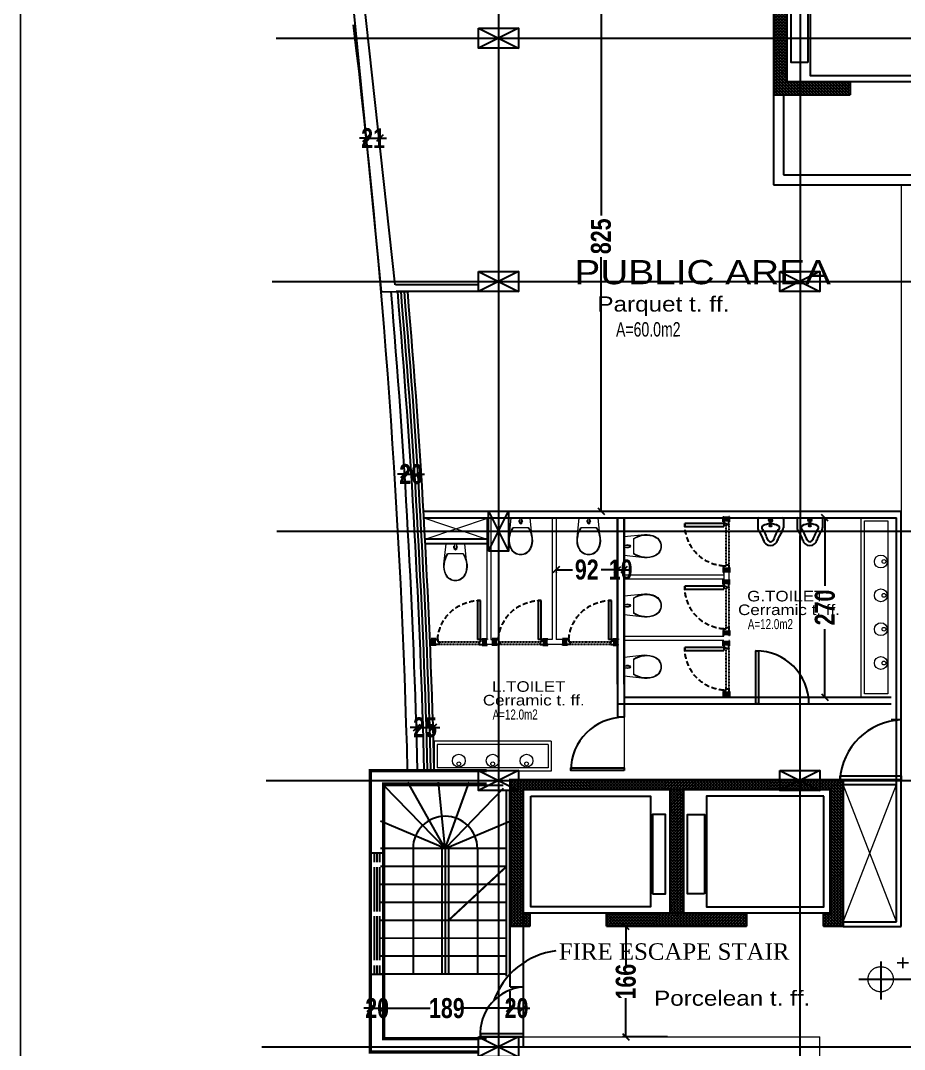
# Model space of a CAD drawing. Extents: x 285329 to 658348, y -83126 to -16980.
# Drawn here: x 349471 to 350798, y -40977 to -39432 of the extents above; entities that cross this region are included whole.
import ezdxf

# ---------------------------------------------------------------- set-up
doc = ezdxf.new("R2010")
doc.units = 0
doc.linetypes.add('CENTER2', pattern=[1.125, 0.75, -0.125, 0.125, -0.125])
doc.linetypes.add('HIDDEN', pattern=[0.375, 0.25, -0.125])
doc.layers.get('0').update_dxf_attribs({"linetype": 'CONTINUOUS'})
doc.layers.get('DEFPOINTS').update_dxf_attribs({"color": 9, "linetype": 'CONTINUOUS'})
for name, color, linetype, lineweight in [('02 wall', 3, 'CONTINUOUS', 60), ('A-text finishing', 6, 'CONTINUOUS', 13), ('A-text function', 30, 'CONTINUOUS', 20), ('AXIS CIRCLE', 10, 'CENTER2', 20), ('VIS', 8, 'CONTINUOUS', 18)]:
    doc.layers.add(name, color=color, linetype=linetype, lineweight=lineweight)
for name, color, linetype in [('03-DOOR', 1, 'CONTINUOUS'), ('04-FURN', 6, 'CONTINUOUS'), ('04-SANITARY', 1, 'CONTINUOUS'), ('AXIS', 1, 'CONTINUOUS'), ('COLUMN', 5, 'CONTINUOUS'), ('FURNITURE', 4, 'CONTINUOUS'), ('TEXT', 3, 'CONTINUOUS'), ('WALL', 7, 'CONTINUOUS'), ('WALL1', 2, 'CONTINUOUS')]:
    doc.layers.add(name, color=color, linetype=linetype)
doc.styles.add('ARIAL', font='BOD_CB.TTF', dxfattribs={"width": 1.2})
doc.styles.add('CITYBLUEPRINT', font='cityb___.ttf', dxfattribs={"width": 0.8})
doc.styles.get("Standard").update_dxf_attribs({"font": 'sanss___.ttf', "height": 15})
doc.styles.add('style2', font='romantic.ttf', dxfattribs={"height": 50})
doc.dimstyles.new('50', dxfattribs={"dimtxt": 30, "dimasz": 10, "dimexe": 5, "dimexo": 6, "dimgap": 5, "dimtad": 0, "dimdec": 0, "dimdsep": 46, "dimtxsty": 'CITYBLUEPRINT', "dimblk1": 'OBLIQUE', "dimblk2": 'OBLIQUE', "dimsah": 1, "dimcen": 0.05, "dimdle": 0.03, "dimclre": 22, "dimclrt": 7, "dimadec": 0, "dimazin": 0, "dimtfac": 1, "dimtdec": 0, "dimtix": 1, "dimtmove": 0, "dimatfit": 3, "dimldrblk": 'OBLIQUE', "dimfxl": 1, "dimtolj": 1, "dimtzin": 0, "dimarcsym": 0})

# ---------------------------------------------------------------- blocks, each defined once
blk = doc.blocks.new('COLUMN')
at = {"layer": 'AXIS'}
for p, q in [((236924.7, -9644.3), (236984.7, -9674.3)), ((236984.7, -9644.3), (236924.7, -9674.3))]:
    blk.add_line(p, q, dxfattribs=at)
at = {"layer": 'COLUMN'}
blk.add_lwpolyline([(236924.7, -9644.3), (236984.7, -9644.3), (236984.7, -9674.3), (236924.7, -9674.3)], close=True, dxfattribs=at)
blk = doc.blocks.new('cbcb')
at = {"layer": 'AXIS'}
for p, q in [((327577.9, -10741.6), (327577.9, -14318.5)), ((328031, -10741.7), (328030.4, -14326.1)), ((327244.3, -11089.2), (329572, -11089.2)), ((327238.2, -11454.5), (329573.7, -11454.5)), ((327245.1, -11829.3), (329572, -11829.3)), ((327229.2, -12204), (329570.3, -12204)), ((327222.6, -12603.7), (329572, -12603.7))]:
    blk.add_line(p, q, dxfattribs=at)
at = {"layer": 'WALL', "linetype": 'Continuous'}
for p in [(90623.2, -1429.9), (90623.2, -1795.2), (91075.7, -1795.2), (90623.2, -2544.7), (91076, -2544.7), (90623.2, -2944.4)]:
    blk.add_blockref('COLUMN', p, dxfattribs=at)
at = {"layer": 'WALL', "linetype": 'Continuous', "rotation": 90}
blk.add_blockref('COLUMN', (317918.7, -248784), dxfattribs=at)
blk = doc.blocks.new('_Oblique')
at = {"color": 0, "lineweight": -2}
blk.add_line((-0.5, -0.5), (0.5, 0.5), dxfattribs=at)
blk = doc.blocks.new('*D2491')
at = {"layer": 'DEFPOINTS', "color": 0, "linetype": 'Continuous', "lineweight": 5, "transparency": 16777216}
for p in [(350346, -39343.1), (350342.9, -40168.3), (350342.9, -40168.3)]:
    blk.add_point(p, dxfattribs=at)
at = {"layer": 'VIS', "color": 22, "linetype": 'Continuous', "lineweight": -2, "transparency": 16777216}
for p, q in [((350340, -39343.1), (350337.9, -39343.1)), ((350336.9, -40168.3), (350337.9, -40168.3))]:
    blk.add_line(p, q, dxfattribs=at)
at = {"layer": 'VIS', "color": 0, "linetype": 'Continuous', "lineweight": -2, "transparency": 16777216}
for p, q in [((350342.9, -39343.1), (350342.9, -39724.4)), ((350342.9, -40168.4), (350342.9, -39787))]:
    blk.add_line(p, q, dxfattribs=at)
at = {"layer": 'VIS', "color": 0, "linetype": 'Continuous', "lineweight": -2, "transparency": 16777216, "xscale": 10, "yscale": 10, "zscale": 10}
for p, rotation in [((350342.9, -39343.1), 90), ((350342.9, -40168.3), 270)]:
    blk.add_blockref('_Oblique', p, dxfattribs=dict(at, rotation=rotation))
at = {"layer": 'VIS', "color": 7, "linetype": 'Continuous', "lineweight": 5, "transparency": 16777216, "insert": (350342.9, -39755.7), "char_height": 30, "attachment_point": 5, "rotation": 90, "style": 'CITYBLUEPRINT'}
blk.add_mtext('\\A1;825', dxfattribs=at)
blk = doc.blocks.new('*D2508')
at = {"layer": 'DEFPOINTS', "color": 0, "linetype": 'Continuous', "lineweight": 5, "transparency": 16777216}
for p in [(350010.9, -39608.3), (349990.3, -39619.7), (350010.9, -39617.4)]:
    blk.add_point(p, dxfattribs=at)
at = {"layer": 'VIS', "color": 0, "linetype": 'Continuous', "lineweight": -2, "transparency": 16777216}
for p, q in [((349990.3, -39608.3), (349980.3, -39608.3)), ((349990.3, -39608.3), (350010.9, -39608.3)), ((350010.9, -39608.3), (350020.9, -39608.3))]:
    blk.add_line(p, q, dxfattribs=at)
at = {"layer": 'VIS', "color": 22, "linetype": 'Continuous', "lineweight": -2, "transparency": 16777216}
for p, q in [((349990.3, -39613.7), (349990.3, -39603.3)), ((350010.9, -39611.4), (350010.9, -39603.3))]:
    blk.add_line(p, q, dxfattribs=at)
at = {"layer": 'VIS', "color": 0, "linetype": 'Continuous', "lineweight": -2, "transparency": 16777216, "xscale": 10, "yscale": 10, "zscale": 10}
blk.add_blockref('_Oblique', (349990.3, -39608.3), dxfattribs=at)
at = {"layer": 'VIS', "color": 0, "linetype": 'Continuous', "lineweight": -2, "transparency": 16777216, "xscale": 10, "yscale": 10, "zscale": 10, "rotation": 180}
blk.add_blockref('_Oblique', (350010.9, -39608.3), dxfattribs=at)
at = {"layer": 'VIS', "color": 7, "linetype": 'Continuous', "lineweight": 5, "transparency": 16777216, "insert": (350000.6, -39608.3), "char_height": 30, "attachment_point": 5, "style": 'CITYBLUEPRINT'}
blk.add_mtext('\\A1;21', dxfattribs=at)
blk = doc.blocks.new('*D2511')
at = {"layer": 'DEFPOINTS', "color": 0, "linetype": 'Continuous', "lineweight": 5, "transparency": 16777216}
for p in [(350047.5, -40112.4), (350067.9, -40111.1), (350067.9, -40112.9)]:
    blk.add_point(p, dxfattribs=at)
at = {"layer": 'VIS', "color": 0, "linetype": 'Continuous', "lineweight": -2, "transparency": 16777216}
for p, q in [((350047.5, -40112.9), (350037.5, -40112.9)), ((350047.5, -40112.9), (350067.9, -40112.9)), ((350067.9, -40112.9), (350077.9, -40112.9))]:
    blk.add_line(p, q, dxfattribs=at)
at = {"layer": 'VIS', "color": 22, "linetype": 'Continuous', "lineweight": -2, "transparency": 16777216}
for p, q in [((350047.5, -40118.4), (350047.5, -40117.9)), ((350067.9, -40117.1), (350067.9, -40117.9))]:
    blk.add_line(p, q, dxfattribs=at)
at = {"layer": 'VIS', "color": 0, "linetype": 'Continuous', "lineweight": -2, "transparency": 16777216, "xscale": 10, "yscale": 10, "zscale": 10}
blk.add_blockref('_Oblique', (350047.5, -40112.9), dxfattribs=at)
at = {"layer": 'VIS', "color": 0, "linetype": 'Continuous', "lineweight": -2, "transparency": 16777216, "xscale": 10, "yscale": 10, "zscale": 10, "rotation": 180}
blk.add_blockref('_Oblique', (350067.9, -40112.9), dxfattribs=at)
at = {"layer": 'VIS', "color": 7, "linetype": 'Continuous', "lineweight": 5, "transparency": 16777216, "insert": (350057.7, -40112.9), "char_height": 30, "attachment_point": 5, "style": 'CITYBLUEPRINT'}
blk.add_mtext('\\A1;20', dxfattribs=at)
blk = doc.blocks.new('*D2513')
at = {"layer": 'DEFPOINTS', "color": 0, "linetype": 'Continuous', "lineweight": 5, "transparency": 16777216}
for p in [(350091.1, -40493.2), (350066.1, -40505.3), (350091.1, -40504.5)]:
    blk.add_point(p, dxfattribs=at)
at = {"layer": 'VIS', "color": 0, "linetype": 'Continuous', "lineweight": -2, "transparency": 16777216}
for p, q in [((350066.1, -40493.2), (350056.1, -40493.2)), ((350066.1, -40493.2), (350091.1, -40493.2)), ((350091.1, -40493.2), (350101.1, -40493.2))]:
    blk.add_line(p, q, dxfattribs=at)
at = {"layer": 'VIS', "color": 22, "linetype": 'Continuous', "lineweight": -2, "transparency": 16777216}
for p, q in [((350066.1, -40499.3), (350066.1, -40488.2)), ((350091.1, -40498.5), (350091.1, -40488.2))]:
    blk.add_line(p, q, dxfattribs=at)
at = {"layer": 'VIS', "color": 0, "linetype": 'Continuous', "lineweight": -2, "transparency": 16777216, "xscale": 10, "yscale": 10, "zscale": 10}
blk.add_blockref('_Oblique', (350066.1, -40493.2), dxfattribs=at)
at = {"layer": 'VIS', "color": 0, "linetype": 'Continuous', "lineweight": -2, "transparency": 16777216, "xscale": 10, "yscale": 10, "zscale": 10, "rotation": 180}
blk.add_blockref('_Oblique', (350091.1, -40493.2), dxfattribs=at)
at = {"layer": 'VIS', "color": 7, "linetype": 'Continuous', "lineweight": 5, "transparency": 16777216, "insert": (350078.6, -40493.2), "char_height": 30, "attachment_point": 5, "style": 'CITYBLUEPRINT'}
blk.add_mtext('\\A1;25', dxfattribs=at)
blk = doc.blocks.new('*D2516')
at = {"layer": 'DEFPOINTS', "color": 0, "linetype": 'Continuous', "lineweight": 5, "transparency": 16777216}
for p in [(349996.9, -40923.6), (350016.7, -40914.9), (350016.7, -40923.6)]:
    blk.add_point(p, dxfattribs=at)
at = {"layer": 'VIS', "color": 22, "linetype": 'Continuous', "lineweight": -2, "transparency": 16777216}
for p, q in [((349996.9, -40917.6), (349996.9, -40909.9)), ((350016.7, -40917.6), (350016.7, -40909.9))]:
    blk.add_line(p, q, dxfattribs=at)
at = {"layer": 'VIS', "color": 0, "linetype": 'Continuous', "lineweight": -2, "transparency": 16777216}
for p, q in [((349996.9, -40914.9), (349986.9, -40914.9)), ((349996.9, -40914.9), (350016.7, -40914.9)), ((350016.7, -40914.9), (350026.7, -40914.9))]:
    blk.add_line(p, q, dxfattribs=at)
at = {"layer": 'VIS', "color": 0, "linetype": 'Continuous', "lineweight": -2, "transparency": 16777216, "xscale": 10, "yscale": 10, "zscale": 10}
blk.add_blockref('_Oblique', (349996.9, -40914.9), dxfattribs=at)
at = {"layer": 'VIS', "color": 0, "linetype": 'Continuous', "lineweight": -2, "transparency": 16777216, "xscale": 10, "yscale": 10, "zscale": 10, "rotation": 180}
blk.add_blockref('_Oblique', (350016.7, -40914.9), dxfattribs=at)
at = {"layer": 'VIS', "color": 7, "linetype": 'Continuous', "lineweight": 5, "transparency": 16777216, "insert": (350006.8, -40914.9), "char_height": 30, "attachment_point": 5, "style": 'CITYBLUEPRINT'}
blk.add_mtext('\\A1;20', dxfattribs=at)
blk = doc.blocks.new('*D2517')
at = {"layer": 'DEFPOINTS', "color": 0, "linetype": 'Continuous', "lineweight": 5, "transparency": 16777216}
for p in [(350206.1, -40883.1), (350016.7, -40923.6), (350206.1, -40914.9)]:
    blk.add_point(p, dxfattribs=at)
at = {"layer": 'VIS', "color": 22, "linetype": 'Continuous', "lineweight": -2, "transparency": 16777216}
for p, q in [((350206.1, -40889.1), (350206.1, -40919.9)), ((350016.7, -40917.6), (350016.7, -40909.9))]:
    blk.add_line(p, q, dxfattribs=at)
at = {"layer": 'VIS', "color": 0, "linetype": 'Continuous', "lineweight": -2, "transparency": 16777216}
for p, q in [((350016.6, -40914.9), (350086.3, -40914.9)), ((350206.1, -40914.9), (350136.4, -40914.9))]:
    blk.add_line(p, q, dxfattribs=at)
at = {"layer": 'VIS', "color": 0, "linetype": 'Continuous', "lineweight": -2, "transparency": 16777216, "xscale": 10, "yscale": 10, "zscale": 10, "rotation": 180}
blk.add_blockref('_Oblique', (350016.7, -40914.9), dxfattribs=at)
at = {"layer": 'VIS', "color": 0, "linetype": 'Continuous', "lineweight": -2, "transparency": 16777216, "xscale": 10, "yscale": 10, "zscale": 10}
blk.add_blockref('_Oblique', (350206.1, -40914.9), dxfattribs=at)
at = {"layer": 'VIS', "color": 7, "linetype": 'Continuous', "lineweight": 5, "transparency": 16777216, "insert": (350111.4, -40914.9), "char_height": 30, "attachment_point": 5, "style": 'CITYBLUEPRINT'}
blk.add_mtext('\\A1;189', dxfattribs=at)
blk = doc.blocks.new('*D2518')
at = {"layer": 'DEFPOINTS', "color": 0, "linetype": 'Continuous', "lineweight": 5, "transparency": 16777216}
for p in [(350206.1, -40883.1), (350226.1, -40883.1), (350226.1, -40914.9)]:
    blk.add_point(p, dxfattribs=at)
at = {"layer": 'VIS', "color": 22, "linetype": 'Continuous', "lineweight": -2, "transparency": 16777216}
for p, q in [((350206.1, -40889.1), (350206.1, -40919.9)), ((350226.1, -40889.1), (350226.1, -40919.9))]:
    blk.add_line(p, q, dxfattribs=at)
at = {"layer": 'VIS', "color": 0, "linetype": 'Continuous', "lineweight": -2, "transparency": 16777216}
for p, q in [((350206.1, -40914.9), (350196.1, -40914.9)), ((350206.1, -40914.9), (350226.1, -40914.9)), ((350226.1, -40914.9), (350236.1, -40914.9))]:
    blk.add_line(p, q, dxfattribs=at)
at = {"layer": 'VIS', "color": 0, "linetype": 'Continuous', "lineweight": -2, "transparency": 16777216, "xscale": 10, "yscale": 10, "zscale": 10}
blk.add_blockref('_Oblique', (350206.1, -40914.9), dxfattribs=at)
at = {"layer": 'VIS', "color": 0, "linetype": 'Continuous', "lineweight": -2, "transparency": 16777216, "xscale": 10, "yscale": 10, "zscale": 10, "rotation": 180}
blk.add_blockref('_Oblique', (350226.1, -40914.9), dxfattribs=at)
at = {"layer": 'VIS', "color": 7, "linetype": 'Continuous', "lineweight": 5, "transparency": 16777216, "insert": (350216.1, -40914.9), "char_height": 30, "attachment_point": 5, "style": 'CITYBLUEPRINT'}
blk.add_mtext('\\A1;20', dxfattribs=at)
blk = doc.blocks.new('uyu')
at = {"layer": 'AXIS'}
h = blk.add_hatch(dxfattribs=at)
h.set_pattern_fill('ANSI37', color=256, style=0)
h.paths.add_polyline_path([(334939.2, -40599.4), (334939.2, -40799.5), (334939.2, -40819.5), (334969.2, -40819.5), (334969.2, -40799.5), (334959.2, -40799.5), (334959.2, -40614.4), (335419.7, -40614.4), (335419.7, -40799.5), (335409.7, -40799.5), (335409.7, -40819.5), (335439.7, -40819.5), (335439.7, -40599.4), (335404.7, -40599.4)])
h.paths.add_polyline_path([(335179.6, -40799.5), (335200, -40799.5), (335200, -40614.4), (335179.6, -40614.4)], flags=17)
h.paths.add_polyline_path([(335294.7, -40819.5), (335294.7, -40799.5), (335083.7, -40799.5), (335083.7, -40819.5)], flags=17)
at = {"layer": 'FURNITURE'}
for p, q in [((335083.7, -40799.5), (334969.2, -40799.5)), ((335409.7, -40799.5), (335294.7, -40799.5))]:
    blk.add_line(p, q, dxfattribs=at)
at = {"layer": 'FURNITURE', "ltscale": 3}
for points in [[(334970.6, -40623.9), (335150.3, -40623.9), (335150.3, -40790.4), (334970.6, -40790.4)], [(335410.3, -40623.9), (335234.6, -40623.9), (335234.6, -40790.4), (335410.3, -40790.4)], [(335153.2, -40770.5), (335173, -40770.5), (335173, -40651.6), (335153.2, -40651.6)], [(335231.2, -40770.5), (335205.9, -40770.5), (335205.9, -40651.6), (335231.2, -40651.6)]]:
    blk.add_lwpolyline(points, close=True, dxfattribs=at)
at = {"layer": 'WALL', "ltscale": 3}
blk.add_line((334964.2, -40599.4), (335344.7, -40599.4), dxfattribs=at)
blk.add_line((334964.2, -40599.4), (335344.7, -40599.4), dxfattribs=at)
blk.add_line((334964.2, -40599.4), (335344.7, -40599.4), dxfattribs=at)
at = {"layer": 'WALL', "linetype": 'Continuous', "const_width": 3}
for points in [[(334939.2, -40799.5), (334939.2, -40799.5), (334939.2, -40599.4), (335404.7, -40599.4)], [(334964.2, -40599.4), (335344.7, -40599.4)], [(334964.2, -40599.4), (335344.7, -40599.4)], [(335404.7, -40599.4), (335439.7, -40599.4), (335439.7, -40819.5), (335409.7, -40819.5)], [(334969.2, -40819.5), (334939.2, -40819.5), (334939.2, -40614.4)], [(334959.2, -40614.4), (334959.2, -40799.5)], [(334959.2, -40614.4), (335419.7, -40614.4), (335419.7, -40799.5), (335409.7, -40799.5)], [(334969.2, -40799.5), (334959.2, -40799.5), (334959.2, -40614.4)], [(335179.6, -40614.4), (335179.6, -40799.5)], [(335200, -40614.4), (335200, -40799.5)], [(334959.2, -40799.5), (334969.2, -40799.5)], [(334969.2, -40799.5), (334969.2, -40819.5)], [(335294.7, -40799.5), (335083.7, -40799.5)], [(335083.7, -40799.5), (335083.7, -40819.5)], [(335294.7, -40799.5), (335294.7, -40819.5)], [(335409.7, -40799.5), (335409.7, -40819.5)], [(335419.7, -40799.5), (335409.7, -40799.5), (335409.7, -40819.5)], [(335294.7, -40819.5), (335083.7, -40819.5)]]:
    blk.add_lwpolyline(points, dxfattribs=at)
blk = doc.blocks.new('huy')
at = {"layer": 'AXIS'}
h = blk.add_hatch(dxfattribs=at)
h.set_pattern_fill('ANSI37', color=256, style=0)
h.set_pattern_definition([(45, (-12919.7087, 458.9356), (-2.24506403, 2.24506403), []), (135, (-12919.7087, 458.9356), (-2.24506403, -2.24506403), [])])
h.paths.add_polyline_path([(322259.9, -40340.6), (322280.3, -40340.6), (322280.3, -40155.5), (322259.9, -40155.5)], flags=17)
h.paths.add_polyline_path([(322259.9, -40340.6), (322259.9, -40360.6), (322375, -40360.6), (322375, -40340.6)])
h.paths.add_polyline_path([(322259.9, -40140.5), (322259.9, -40155.5), (322500, -40155.5), (322500, -40340.6), (322490, -40340.6), (322490, -40360.6), (322520, -40360.6), (322520, -40140.5)])
at = {"layer": 'FURNITURE'}
blk.add_line((322490, -40340.6), (322375, -40340.6), dxfattribs=at)
at = {"layer": 'FURNITURE', "ltscale": 3}
for points in [[(322490.6, -40165), (322314.9, -40165), (322314.9, -40331.4), (322490.6, -40331.4)], [(322311.5, -40311.6), (322286.2, -40311.6), (322286.2, -40192.7), (322311.5, -40192.7)]]:
    blk.add_lwpolyline(points, close=True, dxfattribs=at)
at = {"layer": 'WALL', "ltscale": 3}
blk.add_line((322259.9, -40140.5), (322425, -40140.5), dxfattribs=at)
blk.add_line((322259.9, -40140.5), (322425, -40140.5), dxfattribs=at)
blk.add_line((322259.9, -40140.5), (322425, -40140.5), dxfattribs=at)
at = {"layer": 'WALL', "linetype": 'Continuous', "const_width": 3}
for points in [[(322375, -40360.6), (322259.9, -40360.6), (322259.9, -40140.5), (322485, -40140.5)], [(322259.9, -40140.5), (322425, -40140.5)], [(322259.9, -40140.5), (322425, -40140.5)], [(322485, -40140.5), (322520, -40140.5), (322520, -40360.6), (322490, -40360.6)], [(322490, -40340.6), (322500, -40340.6), (322500, -40155.5), (322280.3, -40155.5), (322280.3, -40340.6), (322375, -40340.6)], [(322375, -40340.6), (322375, -40360.6)], [(322490, -40340.6), (322490, -40360.6)], [(322500, -40340.6), (322490, -40340.6), (322490, -40360.6)]]:
    blk.add_lwpolyline(points, dxfattribs=at)
blk = doc.blocks.new('*D2735')
at = {"layer": 'DEFPOINTS', "color": 0, "linetype": 'Continuous', "lineweight": 5, "transparency": 16777216}
for p in [(350380.2, -40792), (350448.8, -40792), (350448.8, -40958)]:
    blk.add_point(p, dxfattribs=at)
at = {"layer": 'VIS', "color": 22, "linetype": 'Continuous', "lineweight": -2, "transparency": 16777216}
for p, q in [((350442.8, -40792), (350375.2, -40792)), ((350442.8, -40958), (350375.2, -40958))]:
    blk.add_line(p, q, dxfattribs=at)
at = {"layer": 'VIS', "color": 0, "linetype": 'Continuous', "lineweight": -2, "transparency": 16777216}
for p, q in [((350380.2, -40791.9), (350380.2, -40850.2)), ((350380.2, -40958), (350380.2, -40899.8))]:
    blk.add_line(p, q, dxfattribs=at)
at = {"layer": 'VIS', "color": 0, "linetype": 'Continuous', "lineweight": -2, "transparency": 16777216, "xscale": 10, "yscale": 10, "zscale": 10}
for p, rotation in [((350380.2, -40792), 90), ((350380.2, -40958), 270)]:
    blk.add_blockref('_Oblique', p, dxfattribs=dict(at, rotation=rotation))
at = {"layer": 'VIS', "color": 7, "linetype": 'Continuous', "lineweight": 5, "transparency": 16777216, "insert": (350380.2, -40875), "char_height": 30, "attachment_point": 5, "rotation": 90, "style": 'CITYBLUEPRINT'}
blk.add_mtext('\\A1;166', dxfattribs=at)
blk = doc.blocks.new('WC B Outlet 10_2')
at = {"layer": '04-SANITARY', "linetype": 'Continuous', "lineweight": 18}
for p, q in [((2, 253), (34, 560)), ((34, 560), (316, 560)), ((150, 560), (150, 555)), ((150, 555), (200, 555)), ((155, 485), (195, 485)), ((161, 555), (161, 485)), ((189, 555), (189, 485)), ((200, 555), (200, 560)), ((348, 253), (316, 560)), ((293, 413), (57, 413))]:
    blk.add_line(p, q, dxfattribs=at)
for centre, radius, start, end in [((175, 509), 25, 126.86, 233.14), ((175, 485), 20, 180, 360), ((175, 509), 25, 306.86, 53.14)]:
    blk.add_arc(centre, radius, start, end, dxfattribs=at)
for centre, major_axis, start_param, end_param in [((367, 214), (0, 372), 1.00489, 1.464054), ((367, 214), (0, 365), 0.991054, 1.464054), ((-17, 214), (0, 365), 4.819131, 5.292131), ((-17, 214), (0, 372), 4.819131, 5.278295), ((290, 222), (0, 295), 1.464055, 2.031139), ((290, 222), (0, 287), 1.464055, 2.031139), ((60, 222), (0, 287), 4.252047, 4.819131), ((60, 222), (0, 295), 4.252047, 4.819131), ((175, 164), (0, 164), 2.031139, 3.141593), ((175, 164), (0, 156), 2.031139, 3.141593), ((175, 164), (0, 156), 3.141593, 4.252047), ((175, 164), (0, 164), 3.141593, 4.252046), ((175, 164), (0, 164), 3.141593, 4.252046)]:
    blk.add_ellipse(centre, major_axis=major_axis, ratio=0.985488, start_param=start_param, end_param=end_param, dxfattribs=at)
blk = doc.blocks.new('pporte ce')
at = {"layer": '03-DOOR'}
for p, q in [((8.7, 7.5), (8.7, 65.8)), ((8.7, 65.8), (13.3, 65.8)), ((13.3, 65.8), (8.7, 65.8)), ((13.3, 65.8), (13.3, 7.5)), ((6.3, 8.5), (-1.2, 8.5)), ((-1.2, 8.5), (-1.2, 7.5)), ((-1.2, 7.5), (4, 7.5)), ((-1.2, -1), (-1.2, 0)), ((-1.2, 0), (4, 0)), ((0, 7.5), (4, 0)), ((0, 0), (4, 7.5)), ((0, 0), (0, 7.5)), ((4, 7.5), (13.3, 7.5)), ((4, 0), (4, 7.5)), ((10.4, 0), (4, 0)), ((4.8, 0), (4.8, 7.5)), ((6.3, 7.5), (6.3, 8.5)), ((6.3, 0), (6.3, -1)), ((8.5, 7.5), (8.5, 3.8)), ((8.5, 3.8), (10.4, 3.8)), ((10.4, 3.8), (10.4, 0)), ((70.9, 3.8), (70.9, 0)), ((72.7, 3.8), (70.9, 3.8)), ((70.9, 0), (77.3, 0)), ((77.3, 7.5), (72.7, 7.5)), ((72.7, 7.5), (72.7, 3.8)), ((75, 7.5), (75, 8.5)), ((75, 8.5), (82.5, 8.5)), ((75, 0), (75, -1)), ((76.5, 0), (76.5, 7.5)), ((77.3, 0), (77.3, 7.5)), ((82.5, 7.5), (77.3, 7.5)), ((81.3, 7.5), (77.3, 0)), ((81.3, 0), (77.3, 7.5)), ((82.5, 0), (77.3, 0)), ((81.3, 0), (81.3, 7.5)), ((82.5, 8.5), (82.5, 7.5)), ((82.5, -1), (82.5, 0)), ((6.3, -1), (-1.2, -1)), ((75, -1), (82.5, -1))]:
    blk.add_line(p, q, dxfattribs=at)
at = {"layer": '03-DOOR', "linetype": 'HIDDEN', "ltscale": 0.5}
for p, q in [((70.9, 3.8), (10.4, 3.8)), ((10.4, 0), (70.9, 0))]:
    blk.add_line(p, q, dxfattribs=at)
at = {"layer": '03-DOOR', "linetype": 'HIDDEN', "ltscale": 30}
blk.add_arc((10.7, 3.5), 62.3, 3.6828, 87.6321, dxfattribs=at)
blk = doc.blocks.new('A$C7CA23E6F')
at = {"layer": '04-FURN'}
for p, q in [((33.8, 32), (22.5, 32)), ((35, 30.8), (35, 1.2)), ((33.8, 0), (22.5, 0))]:
    blk.add_line(p, q, dxfattribs=at)
for centre, radius in [((25.1, 16), 1.26), ((31.8, 16), 2.26), ((31.8, 16), 1.26), ((31.8, 16), 0.76)]:
    blk.add_circle(centre, radius, dxfattribs=at)
for centre, radius, start, end in [((-2.4, 56.8), 33.3, 285.0082, 308.0212), ((-2.4, 56.8), 38.3, 285.0082, 308.0212), ((22.6, 24.3), 7.68, 88.6685, 133.3698), ((22.6, 24.4), 2.64, 21.0147, 133.4313), ((33.8, 30.8), 1.2, 0, 90), ((9.1, 16), 9.07, 99.5242, 180), ((9.1, 16), 9.07, 180, 260.4758), ((9.1, 16), 4.07, 99.5242, 180), ((9.1, 16), 4.07, 180, 260.4758), ((0.4, 14), 27.2, 4.2291, 25.355), ((0.4, 18), 27.2, 334.645, 355.7709), ((-2.4, -24.8), 33.3, 51.9788, 74.9918), ((-2.4, -24.8), 38.3, 51.9788, 74.9918), ((22.6, 7.7), 7.68, 226.6302, 271.3315), ((22.6, 7.6), 2.64, 226.5687, 338.9853), ((33.8, 1.2), 1.2, 270, 0)]:
    blk.add_arc(centre, radius, start, end, dxfattribs=at)
blk = doc.blocks.new('*D2738')
at = {"layer": 'DEFPOINTS', "color": 0, "linetype": 'Continuous', "lineweight": 5, "transparency": 16777216}
for p in [(350275.5, -40254.8), (350367.4, -40254.4), (350367.4, -40256.3)]:
    blk.add_point(p, dxfattribs=at)
at = {"layer": 'VIS', "color": 0, "linetype": 'Continuous', "lineweight": -2, "transparency": 16777216}
for p, q in [((350275.4, -40256.3), (350300, -40256.3)), ((350367.5, -40256.3), (350343, -40256.3))]:
    blk.add_line(p, q, dxfattribs=at)
at = {"layer": 'VIS', "color": 22, "linetype": 'Continuous', "lineweight": -2, "transparency": 16777216}
for p, q in [((350275.5, -40260.8), (350275.5, -40261.3)), ((350367.4, -40260.4), (350367.4, -40261.3))]:
    blk.add_line(p, q, dxfattribs=at)
at = {"layer": 'VIS', "color": 0, "linetype": 'Continuous', "lineweight": -2, "transparency": 16777216, "xscale": 10, "yscale": 10, "zscale": 10, "rotation": 180}
blk.add_blockref('_Oblique', (350275.5, -40256.3), dxfattribs=at)
at = {"layer": 'VIS', "color": 0, "linetype": 'Continuous', "lineweight": -2, "transparency": 16777216, "xscale": 10, "yscale": 10, "zscale": 10}
blk.add_blockref('_Oblique', (350367.4, -40256.3), dxfattribs=at)
at = {"layer": 'VIS', "color": 7, "linetype": 'Continuous', "lineweight": 5, "transparency": 16777216, "insert": (350321.5, -40256.3), "char_height": 30, "attachment_point": 5, "style": 'CITYBLUEPRINT'}
blk.add_mtext('\\A1;92', dxfattribs=at)
blk = doc.blocks.new('*D2739')
at = {"layer": 'DEFPOINTS', "color": 0, "linetype": 'Continuous', "lineweight": 5, "transparency": 16777216}
for p in [(350367.4, -40254.4), (350377.4, -40254.4), (350377.4, -40256.3)]:
    blk.add_point(p, dxfattribs=at)
at = {"layer": 'VIS', "color": 0, "linetype": 'Continuous', "lineweight": -2, "transparency": 16777216}
for p, q in [((350367.4, -40256.3), (350357.4, -40256.3)), ((350367.4, -40256.3), (350377.4, -40256.3)), ((350377.4, -40256.3), (350387.4, -40256.3))]:
    blk.add_line(p, q, dxfattribs=at)
at = {"layer": 'VIS', "color": 22, "linetype": 'Continuous', "lineweight": -2, "transparency": 16777216}
for p, q in [((350367.4, -40260.4), (350367.4, -40261.3)), ((350377.4, -40260.4), (350377.4, -40261.3))]:
    blk.add_line(p, q, dxfattribs=at)
at = {"layer": 'VIS', "color": 0, "linetype": 'Continuous', "lineweight": -2, "transparency": 16777216, "xscale": 10, "yscale": 10, "zscale": 10}
blk.add_blockref('_Oblique', (350367.4, -40256.3), dxfattribs=at)
at = {"layer": 'VIS', "color": 0, "linetype": 'Continuous', "lineweight": -2, "transparency": 16777216, "xscale": 10, "yscale": 10, "zscale": 10, "rotation": 180}
blk.add_blockref('_Oblique', (350377.4, -40256.3), dxfattribs=at)
at = {"layer": 'VIS', "color": 7, "linetype": 'Continuous', "lineweight": 5, "transparency": 16777216, "insert": (350372.4, -40256.3), "char_height": 30, "attachment_point": 5, "style": 'CITYBLUEPRINT'}
blk.add_mtext('\\A1;10', dxfattribs=at)
blk = doc.blocks.new('*D2737')
at = {"layer": 'DEFPOINTS', "color": 0, "linetype": 'Continuous', "lineweight": 5, "transparency": 16777216}
for p in [(350377.4, -40178.3), (350679, -40178.3), (350377.4, -40448)]:
    blk.add_point(p, dxfattribs=at)
at = {"layer": 'VIS', "color": 22, "linetype": 'Continuous', "lineweight": -2, "transparency": 16777216}
for p, q in [((350383.4, -40178.3), (350684, -40178.3)), ((350383.4, -40448), (350684, -40448))]:
    blk.add_line(p, q, dxfattribs=at)
at = {"layer": 'VIS', "color": 0, "linetype": 'Continuous', "lineweight": -2, "transparency": 16777216}
for p, q in [((350679, -40178.2), (350679, -40280.8)), ((350679, -40448), (350679, -40345.5))]:
    blk.add_line(p, q, dxfattribs=at)
at = {"layer": 'VIS', "color": 0, "linetype": 'Continuous', "lineweight": -2, "transparency": 16777216, "xscale": 10, "yscale": 10, "zscale": 10}
for p, rotation in [((350679, -40178.3), 90), ((350679, -40448), 270)]:
    blk.add_blockref('_Oblique', p, dxfattribs=dict(at, rotation=rotation))
at = {"layer": 'VIS', "color": 7, "linetype": 'Continuous', "lineweight": 5, "transparency": 16777216, "insert": (350679, -40313.1), "char_height": 30, "attachment_point": 5, "rotation": 90, "style": 'CITYBLUEPRINT'}
blk.add_mtext('\\A1;270', dxfattribs=at)

msp = doc.modelspace()

# ---------------------------------------------------------------- linework, layer by layer
at = {"layer": '04-FURN', "lineweight": 0}
for p, q in [((350171.49, -40178.28), (350171.49, -40361.04)), ((350177.49, -40178.28), (350177.49, -40361.04)), ((350269.47, -40178.28), (350269.47, -40361.04)), ((350275.47, -40178.28), (350275.47, -40361.04)), ((350733.7, -40447.99), (350733.7, -40178.27)), ((350733.7, -40178.27), (350778.7, -40178.27)), ((350738.7, -40442.74), (350738.7, -40182.77)), ((350738.7, -40182.77), (350773.7, -40182.77)), ((350773.7, -40182.77), (350773.7, -40442.74)), ((350527.2, -40260.35), (350527.2, -40272.47)), ((350534.7, -40260.35), (350534.7, -40272.47)), ((350377.44, -40264.03), (350527.2, -40264.03)), ((350377.44, -40270.03), (350527.2, -40270.03)), ((350527.2, -40271.79), (350527.2, -40272.47)), ((350527.2, -40272.47), (350534.7, -40272.47)), ((350377.44, -40356.01), (350527.2, -40356.01)), ((350527.2, -40356.01), (350527.2, -40354.77)), ((350171.49, -40361.04), (350163.8, -40361.04)), ((350180.48, -40368.54), (350163.8, -40368.54)), ((350170.52, -40361.04), (350170.52, -40368.54)), ((350177.49, -40361.04), (350180.48, -40361.04)), ((350269.47, -40361.04), (350261.78, -40361.04)), ((350261.78, -40361.04), (350261.78, -40368.54)), ((350286.15, -40368.54), (350261.78, -40368.54)), ((350286.15, -40361.04), (350275.47, -40361.04)), ((350377.44, -40362.01), (350527.2, -40362.01)), ((350527.2, -40363.76), (350527.2, -40364.45)), ((350527.2, -40364.45), (350534.7, -40364.45)), ((350527.2, -40447.99), (350527.2, -40446.75)), ((350773.7, -40442.74), (350738.7, -40442.74)), ((350267.92, -40513.79), (350092.56, -40513.79)), ((350092.56, -40513.79), (350092.56, -40558.79)), ((350263.42, -40518.79), (350097.06, -40518.79)), ((350097.06, -40518.79), (350097.06, -40553.79)), ((350263.42, -40518.79), (350263.42, -40553.79)), ((350267.92, -40513.79), (350267.92, -40558.79)), ((350263.42, -40553.79), (350097.06, -40553.79))]:
    msp.add_line(p, q, dxfattribs=at)
for centre, radius in [((350763.06, -40244.09), 9.66), ((350767.77, -40244.09), 2.83), ((350763.06, -40294.91), 9.66), ((350767.77, -40294.91), 2.83), ((350763.06, -40345.73), 9.66), ((350767.77, -40345.73), 2.83), ((350763.06, -40396.54), 9.66), ((350767.77, -40396.54), 2.83), ((350129.4, -40543.15), 9.66), ((350180.24, -40543.15), 9.66), ((350231.08, -40543.15), 9.66), ((350129.4, -40547.86), 2.83), ((350180.24, -40547.86), 2.83), ((350231.08, -40547.86), 2.83)]:
    msp.add_circle(centre, radius, dxfattribs=at)
at = {"layer": 'AXIS'}
msp.add_line((349855.65, -39458.25), (352183.37, -39458.25), dxfattribs=at)
at = {"layer": 'AXIS CIRCLE'}
msp.add_circle((350762.8, -40871.35), 18.94, dxfattribs=at)
at = {"layer": 'COLUMN', "linetype": 'Continuous', "lineweight": 5}
msp.add_lwpolyline([(352421.36, -38852.78), (352421.36, -43052.78), (349471.36, -43052.78), (349471.36, -38852.78)], close=True, dxfattribs=at)
at = {"layer": 'FURNITURE'}
msp.add_line((350575.17, -40457.99), (350655.13, -40457.99), dxfattribs=at)
at = {"layer": 'FURNITURE', "ltscale": 3}
for p, q in [((350016.68, -40580.51), (350108.89, -40674.87)), ((350108.89, -40674.87), (350052.97, -40575.51)), ((350108.89, -40674.87), (350098.89, -40575.51)), ((350108.89, -40674.87), (350144.82, -40575.51)), ((350196.11, -40585.12), (350108.89, -40674.87)), ((350108.89, -40674.87), (350011.68, -40634.04)), ((350108.89, -40674.87), (350206.11, -40634.04)), ((350201.11, -40674.87), (350011.68, -40674.87)), ((350103.89, -40674.87), (350103.89, -40863.87)), ((350108.89, -40674.87), (350108.89, -40863.87)), ((350113.89, -40674.87), (350113.89, -40863.87)), ((350002.45, -40683.09), (350002.45, -40695.7)), ((350010.45, -40683.09), (350010.45, -40695.7)), ((350002.45, -40703.2), (350002.45, -40769.65)), ((350010.45, -40703.2), (350010.45, -40769.65)), ((350201.11, -40701.87), (350011.68, -40701.87)), ((350201.11, -40728.87), (350011.68, -40728.87)), ((350201.11, -40756.1), (350011.68, -40755.87)), ((350002.45, -40776.84), (350002.45, -40842.84)), ((350010.45, -40776.84), (350010.45, -40842.84)), ((350201.08, -40783.33), (350011.64, -40783.09)), ((350201.11, -40810.1), (350011.68, -40809.87)), ((350002.45, -40850.48), (350002.45, -40862.68)), ((350010.45, -40850.48), (350010.45, -40862.68)), ((350201.11, -40836.87), (350011.68, -40836.87)), ((350201.11, -40863.87), (350011.68, -40863.87)), ((350226.11, -40883.09), (350226.11, -40958.01))]:
    msp.add_line(p, q, dxfattribs=at)
at = {"layer": 'FURNITURE', "flags": 128}
for points in [[(350575.17, -40457.99), (350575.17, -40378.03), (350579.17, -40378.03), (350579.17, -40457.99), (350575.17, -40457.99)], [(350377.44, -40557.95), (350297.48, -40557.95), (350297.48, -40553.95), (350377.44, -40553.95), (350377.44, -40557.95)], [(350793.7, -40571.86), (350701.74, -40571.86), (350701.74, -40565.86), (350793.7, -40565.86), (350793.7, -40571.86)]]:
    msp.add_lwpolyline(points, dxfattribs=at)
at = {"layer": 'FURNITURE', "linetype": 'Continuous', "flags": 128}
msp.add_lwpolyline([(350226.11, -40958.01), (350161.8, -40958.01), (350161.8, -40953.01), (350226.11, -40953.01), (350226.11, -40958.01)], dxfattribs=at)
at = {"layer": 'FURNITURE', "ltscale": 3}
for radius, start, end in [(11914.27, 1.444399, 4.909563), (11924.27, 1.443187, 4.905791)]:
    msp.add_arc((338167.06, -40858.33), radius, start, end, dxfattribs=at)
at = {"layer": 'FURNITURE'}
for centre, radius, start, end in [((350575.17, -40457.99), 79.96, 0, 90), ((350377.44, -40557.95), 79.96, 90, 180), ((350797.18, -40577.4), 95.6, 92.08654, 176.67709)]:
    msp.add_arc(centre, radius, start, end, dxfattribs=at)
at = {"layer": 'FURNITURE', "linetype": 'Continuous'}
msp.add_arc((350231.28, -40952.58), 69.68, 94.25077, 184.4672, dxfattribs=at)
at = {"layer": 'VIS', "linetype": 'Continuous', "lineweight": 5}
for p, q in [((349471.36, -38608.69), (349471.36, -43858.69)), ((350793.63, -39678.52), (350793.63, -40168.34)), ((350076.94, -40178.34), (350171.49, -40210.29)), ((350078.72, -40210.29), (350173.87, -40178.34)), ((350377.44, -40477.98), (350377.44, -40557.95)), ((350793.7, -40479.09), (350793.7, -40481.86)), ((350793.7, -40572.44), (350793.7, -40481.86)), ((350267.92, -40558.79), (350218.79, -40558.79)), ((350706.63, -40784.96), (350786.63, -40578.88)), ((350786.63, -40784.96), (350706.63, -40578.88)), ((350226.11, -40958.01), (350671.55, -40958.01)), ((350671.55, -41332.71), (350671.55, -40958.01))]:
    msp.add_line(p, q, dxfattribs=at)
at = {"layer": 'WALL', "linetype": 'Continuous', "ltscale": 3}
for p, q in [((349962.19, -39323.08), (350012.62, -39838.85)), ((350034.01, -39828.54), (349980.84, -39343.08)), ((350012.62, -39838.85), (350054.55, -39838.54))]:
    msp.add_line(p, q, dxfattribs=at)
at = {"layer": 'WALL', "ltscale": 3}
for p, q in [((350601.89, -39543.52), (350601.89, -39678.52)), ((350616.89, -39543.52), (350616.89, -39663.52)), ((350616.89, -39663.52), (350861.67, -39663.52)), ((350601.89, -39678.52), (350861.67, -39678.52)), ((350096.4, -40558.01), (350186.4, -40558.01)), ((350096.4, -40558.01), (350186.4, -40558.01))]:
    msp.add_line(p, q, dxfattribs=at)
at = {"layer": 'WALL', "linetype": 'Continuous'}
for p, q in [((350076.37, -40168.34), (350793.63, -40168.34)), ((350793.63, -40768.04), (350793.63, -40168.34)), ((350076.94, -40178.34), (350786.63, -40178.34)), ((350367.44, -40330.54), (350367.44, -40178.27)), ((350367.44, -40178.27), (350367.44, -40477.98)), ((350377.44, -40410.49), (350377.44, -40178.27)), ((350377.44, -40317.23), (350377.44, -40178.27)), ((350377.44, -40178.27), (350377.44, -40477.98)), ((350786.63, -40761.04), (350786.63, -40178.34)), ((350171.49, -40210.29), (350078.72, -40210.29)), ((350171.49, -40217.29), (350079.1, -40217.29)), ((350367.44, -40428.03), (350367.44, -40330.54)), ((350377.44, -40428.03), (350377.44, -40330.54)), ((350377.44, -40447.99), (350575.17, -40447.99)), ((350575.17, -40457.99), (350575.17, -40447.99)), ((350655.13, -40447.99), (350778.7, -40447.99)), ((350655.13, -40457.99), (350655.13, -40447.99)), ((350367.44, -40457.99), (350575.17, -40457.99)), ((350655.13, -40457.99), (350778.7, -40457.99)), ((350377.44, -40477.98), (350367.44, -40477.98)), ((350793.7, -40481.86), (350778.7, -40481.86)), ((350706.63, -40571.88), (350786.63, -40571.88)), ((350793.63, -40791.96), (350793.63, -40571.88)), ((350706.63, -40578.88), (350786.63, -40578.88)), ((350786.63, -40784.96), (350786.63, -40578.88)), ((350060.6, -40674.87), (350060.6, -40863.87)), ((350157.18, -40674.87), (350157.18, -40863.87)), ((350006.45, -40683.09), (350006.45, -40695.7)), ((350006.45, -40703.2), (350006.45, -40769.65)), ((350006.45, -40776.84), (350006.45, -40842.84)), ((350706.63, -40784.96), (350786.63, -40784.96)), ((350706.63, -40791.96), (350793.63, -40791.96)), ((350006.45, -40850.48), (350006.45, -40862.68)), ((350762.8, -40844.86), (350762.8, -40901.8)), ((350729.94, -40871.35), (350870.29, -40871.35)), ((350218.79, -40958.01), (350226.11, -40958.01)), ((350226.11, -40958.01), (350226.11, -40973.01)), ((350218.79, -40973.01), (350226.11, -40973.01))]:
    msp.add_line(p, q, dxfattribs=at)
at = {"layer": 'WALL', "linetype": 'Continuous', "const_width": 3}
for points in [[(350158.87, -39828.54), (350034.01, -39828.54)], [(350035.11, -39838.54), (350158.87, -39838.54)], [(349996.68, -40681.9), (350016.68, -40681.9)], [(350201.11, -40701.87), (350113.89, -40782.99)], [(350206.11, -40768.01), (350206.11, -40883.09)], [(350226.11, -40768.01), (350226.11, -40883.09)], [(349996.68, -40863.87), (350016.68, -40863.87)], [(350226.11, -40883.09), (350206.11, -40883.09)]]:
    msp.add_lwpolyline(points, dxfattribs=at)
at = {"layer": 'WALL', "linetype": 'Continuous', "ltscale": 3, "const_width": 5}
for points in [[(350171.11, -40558.01), (349996.68, -40558.01), (349996.68, -40980.51), (350158.79, -40980.51)], [(350171.11, -40578.01), (350016.68, -40578.01), (350016.68, -40960.51), (350158.79, -40960.51)]]:
    msp.add_lwpolyline(points, dxfattribs=at)
at = {"layer": 'WALL', "linetype": 'Continuous', "ltscale": 3}
for points in [[(350196.11, -40580.51), (350016.68, -40580.51), (350016.68, -40960.51), (350171.11, -40960.51)], [(350201.11, -40866.89), (350201.11, -40588.01)], [(350206.11, -40866.89), (350206.11, -40588.01)]]:
    msp.add_lwpolyline(points, dxfattribs=at)
at = {"layer": 'WALL', "linetype": 'Continuous'}
for centre, radius, start, end in [((350108.89, -40674.87), 48.29, 0, 180), ((350289.32, -40942.13), 114.22, 97.13892, 160.66217)]:
    msp.add_arc(centre, radius, start, end, dxfattribs=at)
at = {"layer": 'WALL1'}
for centre, radius, start, end in [((338147.06, -40858.33), 11909.27, 1.445005, 6.849139), ((338147.06, -40858.33), 11924.27, 1.443187, 4.905082), ((338167.06, -40858.33), 11919.27, 1.443793, 4.907676), ((338167.06, -40858.33), 11929.27, 1.442582, 4.903908)]:
    msp.add_arc(centre, radius, start, end, dxfattribs=at)

# ---------------------------------------------------------------- block references
at = {"layer": '02 wall', "xscale": -0.1000000005587935, "yscale": 0.1000000005587935, "zscale": 0.1000000005587935}
for p in [(350239.79, -40234.27), (350341.91, -40234.27), (350141.81, -40273.27)]:
    msp.add_blockref('WC B Outlet 10_2', p, dxfattribs=at)
at = {"layer": '02 wall', "xscale": -1, "rotation": 90}
for p in [(350534.7, -40178.06), (350534.7, -40272.47), (350534.7, -40364.45)]:
    msp.add_blockref('pporte ce', p, dxfattribs=at)
at = {"layer": '02 wall', "xscale": -0.1000000005587935, "yscale": 0.1000000005587935, "zscale": 0.1000000005587935, "rotation": 90}
for p in [(350433.44, -40203.59), (350433.44, -40292.71), (350433.44, -40384.69)]:
    msp.add_blockref('WC B Outlet 10_2', p, dxfattribs=at)
at = {"layer": '02 wall', "xscale": -1}
for p in [(350170.52, -40368.54), (350261.78, -40368.54), (350367.44, -40368.54)]:
    msp.add_blockref('pporte ce', p, dxfattribs=at)
at = {"layer": '04-FURN', "xscale": 1.200000000011641, "yscale": 1.200000000011641, "zscale": 1.200000000011641, "rotation": 90}
for p in [(350616.73, -40220.29), (350675.62, -40220.29)]:
    msp.add_blockref('A$C7CA23E6F', p, dxfattribs=at)
at = {"layer": 'VIS', "linetype": 'Continuous', "lineweight": 5}
for name, p in [('cbcb', (22610.92, -28369.04)), ('huy', (28341.99, 817.06)), ('uyu', (15266.92, 27.55))]:
    msp.add_blockref(name, p, dxfattribs=at)

# ---------------------------------------------------------------- texts
at = {"layer": 'A-text finishing', "style": 'ARIAL', "width": 1.2}
for s, height, p in [('Parquet t. ff.', 22.68, (350337.46, -39868.67)), ('Cerramic t. ff.', 15.876, (350548.69, -40324.47)), ('Cerramic t. ff.', 15.876, (350165.49, -40460.25)), ('+10.00', 22.68, (350785.33, -40857.65)), ('Porcelean t. ff.', 22.68, (350422.52, -40911.14))]:
    msp.add_text(s, height=height, dxfattribs=at).set_placement(p)
at = {"layer": 'A-text function', "attachment_point": 1, "style": 'ARIAL'}
for s, insert, char_height, width in [('PUBLIC AREA', (350302.9, -39791.36), 36.288, 1099.3541), ('G.TOILET', (350562.34, -40288.07), 15.876, 480.9674), ('L.TOILET', (350179.15, -40423.85), 15.876, 480.9674)]:
    msp.add_mtext(s, dxfattribs=dict(at, insert=insert, char_height=char_height, width=width))
at = {"layer": 'TEXT', "width": 0.7}
for s, height, p in [('A=60.0m2', 21.6, (350365.44, -39906.35)), ('A=12.0m2', 15.12, (350563.32, -40345.69)), ('A=12.0m2', 15.12, (350180.12, -40481.46))]:
    msp.add_text(s, height=height, rotation=0.12695, dxfattribs=at).set_placement(p)
at = {"layer": 'TEXT', "insert": (350625.71, -40817.39), "char_height": 24.696, "width": 410.1463, "attachment_point": 3, "style": 'style2'}
msp.add_mtext('FIRE ESCAPE STAIR', dxfattribs=at)

# ---------------------------------------------------------------- dimensions: what is measured, and where the dimension line sits
at = {"layer": 'VIS', "linetype": 'Continuous', "lineweight": 5}
dim = msp.add_linear_dim(base=(350342.89, -40168.34), p1=(350345.97, -39343.08), p2=(350342.89, -40168.34), angle=90, dimstyle='50', override={"dimtmove": 1}, dxfattribs=at)
dim.commit()
dim.dimension.update_dxf_attribs({"geometry": '*D2491', "text_midpoint": (350342.89, -39755.71)})
for base, p1, p2, picture, middle in [((350010.89, -39608.27), (349990.28, -39619.7), (350010.89, -39617.45), '*D2508', (350000.59, -39608.27)), ((350067.9, -40112.88), (350047.47, -40112.41), (350067.9, -40111.12), '*D2511', (350057.68, -40112.88)), ((350091.09, -40493.21), (350066.11, -40505.26), (350091.09, -40504.52), '*D2513', (350078.6, -40493.21)), ((350016.68, -40914.95), (349996.92, -40923.65), (350016.68, -40923.65), '*D2516', (350006.8, -40914.95))]:
    dim = msp.add_linear_dim(base=base, p1=p1, p2=p2, dimstyle='50', dxfattribs=at)
    dim.commit()
    dim.dimension.update_dxf_attribs({"geometry": picture, "text_midpoint": middle})
for base, p1, p2, picture, middle in [((350679.01, -40178.27), (350377.44, -40447.99), (350377.44, -40178.27), '*D2737', (350679.01, -40313.13)), ((350380.19, -40791.96), (350448.83, -40958.01), (350448.83, -40791.96), '*D2735', (350380.19, -40874.99))]:
    dim = msp.add_linear_dim(base=base, p1=p1, p2=p2, angle=90, dimstyle='50', dxfattribs=at)
    dim.commit()
    dim.dimension.update_dxf_attribs({"geometry": picture, "text_midpoint": middle})
for base, p1, p2, picture, middle in [((350367.44, -40256.26), (350275.47, -40254.82), (350367.44, -40254.41), '*D2738', (350321.45, -40256.26)), ((350377.44, -40256.26), (350367.44, -40254.41), (350377.44, -40254.41), '*D2739', (350372.44, -40256.26)), ((350206.11, -40914.95), (350016.68, -40923.65), (350206.11, -40883.09), '*D2517', (350111.39, -40914.95)), ((350226.11, -40914.95), (350206.11, -40883.09), (350226.11, -40883.09), '*D2518', (350216.11, -40914.95))]:
    dim = msp.add_linear_dim(base=base, p1=p1, p2=p2, dimstyle='50', override={"dimtmove": 1}, dxfattribs=at)
    dim.commit()
    dim.dimension.update_dxf_attribs({"geometry": picture, "text_midpoint": middle})

doc.saveas('drawing.dxf')
